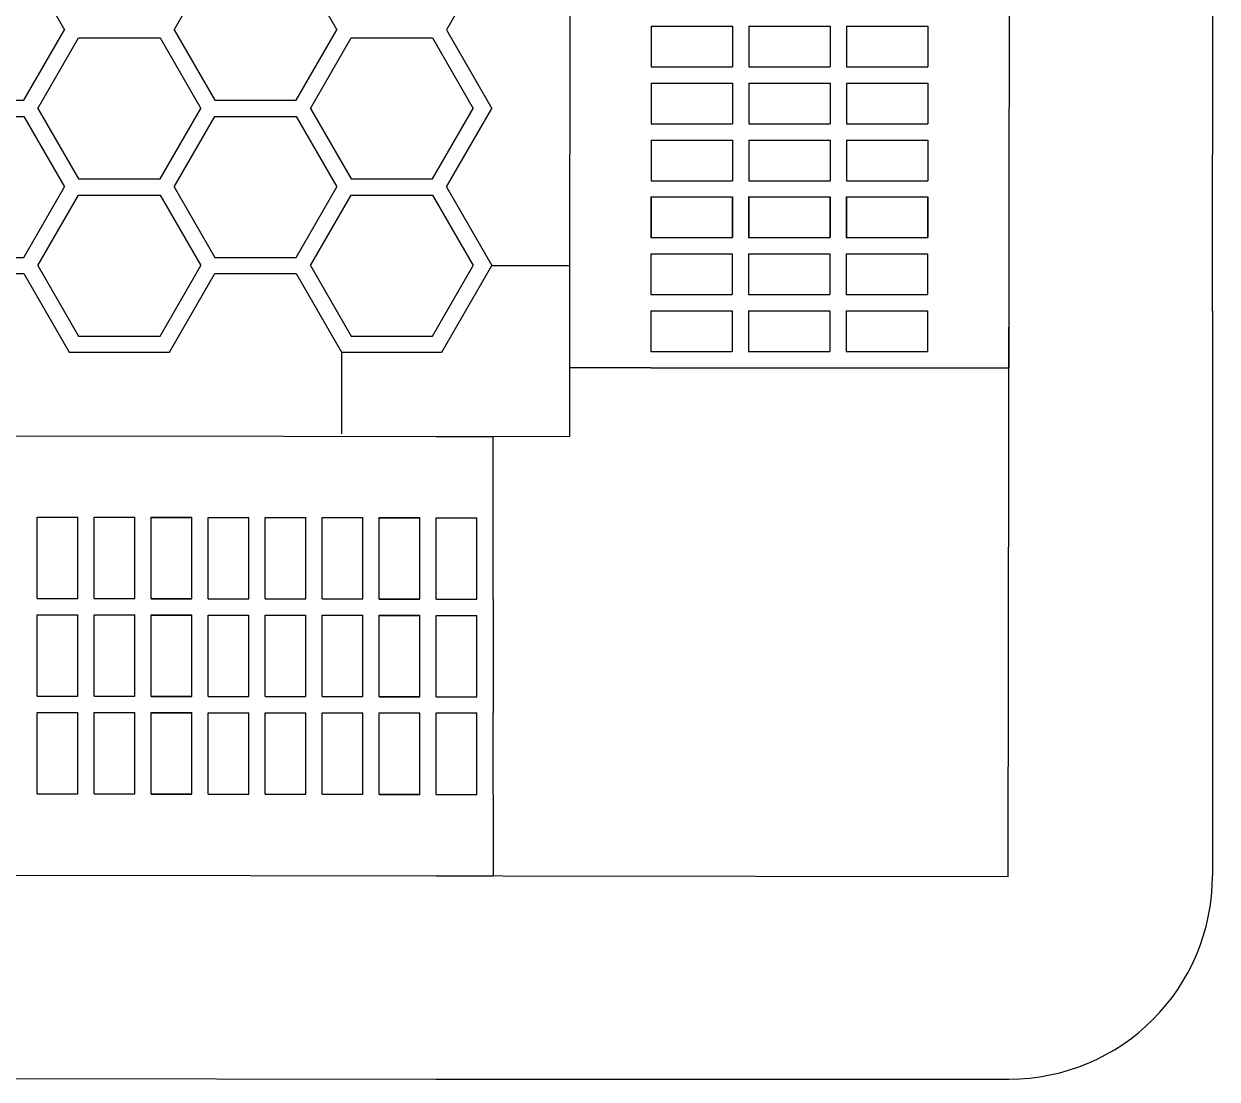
# Model space of a CAD drawing. Header units: millimetres. Extents: x 426 to 1302, y -791 to 304.
# Drawn here: x 1008.4 to 1301.6, y -791.1 to -531.7 of the extents above; entities that cross this region are included whole.
import ezdxf

# ---------------------------------------------------------------- set-up
doc = ezdxf.new("R2010")
doc.units = ezdxf.units.MM
doc.layers.get('0').update_dxf_attribs({"linetype": 'CONTINUOUS', "lineweight": 25, "true_color": 0x000000})

msp = doc.modelspace()

# ---------------------------------------------------------------- linework, layer by layer
for p, q in [((1250.25, -741.3), (1251.59, 253.74)), ((1300.44, -602.32), (1301.59, 253.68)), ((1143.45, 145.74), (1142.44, -602.26)), ((1008.4, -515.83), (1018.4, -533.15)), ((1008.4, -515.83), (1018.4, -533.15)), ((1008.4, -515.83), (1018.4, -533.15)), ((1008.4, -515.83), (1018.4, -533.15)), ((1008.4, -515.83), (1018.4, -533.15)), ((1008.4, -515.83), (1018.4, -533.15)), ((1045.33, -533.15), (1055.33, -515.83)), ((1045.33, -533.15), (1055.33, -515.83)), ((1045.33, -533.15), (1055.33, -515.83)), ((1075.33, -515.83), (1085.33, -533.15)), ((1075.33, -515.83), (1085.33, -533.15)), ((1075.33, -515.83), (1085.33, -533.15)), ((1123.41, -513.83), (1112.25, -533.15)), ((1008.4, -550.47), (1018.4, -533.15)), ((1008.4, -550.47), (1018.4, -533.15)), ((1008.4, -550.47), (1018.4, -533.15)), ((1008.4, -550.47), (1018.4, -533.15)), ((1008.4, -550.47), (1018.4, -533.15)), ((1008.4, -550.47), (1018.4, -533.15)), ((1045.33, -533.15), (1055.33, -550.47)), ((1045.33, -533.15), (1055.33, -550.47)), ((1045.33, -533.15), (1055.33, -550.47)), ((1075.33, -550.47), (1085.33, -533.15)), ((1075.33, -550.47), (1085.33, -533.15)), ((1075.33, -550.47), (1085.33, -533.15)), ((1112.25, -533.15), (1123.41, -552.47)), ((1162.52, -532.26), (1162.52, -542.26)), ((1162.52, -532.26), (1182.52, -532.26)), ((1182.52, -532.26), (1182.52, -542.26)), ((1186.52, -532.26), (1206.52, -532.26)), ((1186.52, -532.26), (1186.52, -542.26)), ((1206.52, -532.26), (1206.52, -542.26)), ((1210.52, -532.26), (1210.52, -542.26)), ((1210.52, -532.26), (1230.52, -532.26)), ((1230.52, -532.26), (1230.52, -542.26)), ((1011.86, -552.47), (1021.86, -535.15)), ((1011.86, -552.47), (1021.86, -535.15)), ((1011.86, -552.47), (1021.86, -535.15)), ((1011.86, -552.47), (1021.86, -535.15)), ((1011.86, -552.47), (1021.86, -535.15)), ((1011.86, -552.47), (1021.86, -535.15)), ((1021.86, -535.15), (1041.86, -535.15)), ((1021.86, -535.15), (1041.86, -535.15)), ((1021.86, -535.15), (1041.86, -535.15)), ((1021.86, -535.15), (1041.86, -535.15)), ((1021.86, -535.15), (1041.86, -535.15)), ((1021.86, -535.15), (1041.86, -535.15)), ((1041.86, -535.15), (1051.86, -552.47)), ((1041.86, -535.15), (1051.86, -552.47)), ((1041.86, -535.15), (1051.86, -552.47)), ((1041.86, -535.15), (1051.86, -552.47)), ((1041.86, -535.15), (1051.86, -552.47)), ((1041.86, -535.15), (1051.86, -552.47)), ((1078.79, -552.47), (1088.79, -535.15)), ((1078.79, -552.47), (1088.79, -535.15)), ((1078.79, -552.47), (1088.79, -535.15)), ((1088.79, -535.15), (1108.79, -535.15)), ((1088.79, -535.15), (1108.79, -535.15)), ((1088.79, -535.15), (1108.79, -535.15)), ((1108.79, -535.15), (1118.79, -552.47)), ((1108.79, -535.15), (1118.79, -552.47)), ((1108.79, -535.15), (1118.79, -552.47)), ((1162.52, -542.26), (1182.52, -542.26)), ((1186.52, -542.26), (1206.52, -542.26)), ((1210.52, -542.26), (1230.52, -542.26)), ((1162.52, -546.26), (1182.52, -546.26)), ((1162.52, -546.26), (1162.52, -556.26)), ((1162.52, -546.26), (1182.52, -546.26)), ((1162.52, -546.26), (1162.52, -556.26)), ((1182.52, -546.26), (1182.52, -556.26)), ((1182.52, -546.26), (1182.52, -556.26)), ((1186.52, -546.26), (1206.52, -546.26)), ((1186.52, -546.26), (1186.52, -556.26)), ((1186.52, -546.26), (1206.52, -546.26)), ((1186.52, -546.26), (1186.52, -556.26)), ((1206.52, -546.26), (1206.52, -556.26)), ((1206.52, -546.26), (1206.52, -556.26)), ((1210.52, -546.26), (1230.52, -546.26)), ((1210.52, -546.26), (1210.52, -556.26)), ((1210.52, -546.26), (1230.52, -546.26)), ((1210.52, -546.26), (1210.52, -556.26)), ((1230.52, -546.26), (1230.52, -556.26)), ((1230.52, -546.26), (1230.52, -556.26)), ((988.4, -550.47), (1008.4, -550.47)), ((988.4, -550.47), (1008.4, -550.47)), ((988.4, -550.47), (1008.4, -550.47)), ((988.4, -550.47), (1008.4, -550.47)), ((988.4, -550.47), (1008.4, -550.47)), ((988.4, -550.47), (1008.4, -550.47)), ((1055.33, -550.47), (1075.33, -550.47)), ((1055.33, -550.47), (1075.33, -550.47)), ((1055.33, -550.47), (1075.33, -550.47)), ((1011.86, -552.47), (1021.86, -569.79)), ((1011.86, -552.47), (1021.86, -569.79)), ((1011.86, -552.47), (1021.86, -569.79)), ((1011.86, -552.47), (1021.86, -569.79)), ((1011.86, -552.47), (1021.86, -569.79)), ((1011.86, -552.47), (1021.86, -569.79)), ((1041.86, -569.79), (1051.86, -552.47)), ((1041.86, -569.79), (1051.86, -552.47)), ((1041.86, -569.79), (1051.86, -552.47)), ((1041.86, -569.79), (1051.86, -552.47)), ((1041.86, -569.79), (1051.86, -552.47)), ((1041.86, -569.79), (1051.86, -552.47)), ((1078.79, -552.47), (1088.79, -569.79)), ((1078.79, -552.47), (1088.79, -569.79)), ((1078.79, -552.47), (1088.79, -569.79)), ((1108.79, -569.79), (1118.79, -552.47)), ((1108.79, -569.79), (1118.79, -552.47)), ((1108.79, -569.79), (1118.79, -552.47)), ((1112.25, -571.79), (1123.41, -552.47)), ((988.4, -554.47), (1008.4, -554.47)), ((988.4, -554.47), (1008.4, -554.47)), ((988.4, -554.47), (1008.4, -554.47)), ((1008.4, -554.47), (1018.4, -571.79)), ((1008.4, -554.47), (1018.4, -571.79)), ((1008.4, -554.47), (1018.4, -571.79)), ((1045.33, -571.79), (1055.33, -554.47)), ((1045.33, -571.79), (1055.33, -554.47)), ((1045.33, -571.79), (1055.33, -554.47)), ((1055.33, -554.47), (1075.33, -554.47)), ((1055.33, -554.47), (1075.33, -554.47)), ((1055.33, -554.47), (1075.33, -554.47)), ((1075.33, -554.47), (1085.33, -571.79)), ((1075.33, -554.47), (1085.33, -571.79)), ((1075.33, -554.47), (1085.33, -571.79)), ((1162.52, -556.26), (1182.52, -556.26)), ((1162.52, -556.26), (1182.52, -556.26)), ((1186.52, -556.26), (1206.52, -556.26)), ((1186.52, -556.26), (1206.52, -556.26)), ((1210.52, -556.26), (1230.52, -556.26)), ((1210.52, -556.26), (1230.52, -556.26)), ((1162.52, -560.26), (1162.52, -570.26)), ((1162.52, -560.26), (1182.52, -560.26)), ((1182.52, -560.26), (1182.52, -570.26)), ((1186.52, -560.26), (1206.52, -560.26)), ((1186.52, -560.26), (1186.52, -570.26)), ((1206.52, -560.26), (1206.52, -570.26)), ((1210.52, -560.26), (1210.52, -570.26)), ((1210.52, -560.26), (1230.52, -560.26)), ((1230.52, -560.26), (1230.52, -570.26)), ((1021.86, -569.79), (1041.86, -569.79)), ((1021.86, -569.79), (1041.86, -569.79)), ((1021.86, -569.79), (1041.86, -569.79)), ((1021.86, -569.79), (1041.86, -569.79)), ((1021.86, -569.79), (1041.86, -569.79)), ((1021.86, -569.79), (1041.86, -569.79)), ((1088.79, -569.79), (1108.79, -569.79)), ((1088.79, -569.79), (1108.79, -569.79)), ((1088.79, -569.79), (1108.79, -569.79)), ((1162.52, -570.26), (1182.52, -570.26)), ((1186.52, -570.26), (1206.52, -570.26)), ((1210.52, -570.26), (1230.52, -570.26)), ((1008.4, -589.11), (1018.4, -571.79)), ((1008.4, -589.11), (1018.4, -571.79)), ((1008.4, -589.11), (1018.4, -571.79)), ((1011.86, -591.11), (1021.86, -573.79)), ((1011.86, -591.11), (1021.86, -573.79)), ((1011.86, -591.11), (1021.86, -573.79)), ((1021.86, -573.79), (1041.86, -573.79)), ((1021.86, -573.79), (1041.86, -573.79)), ((1021.86, -573.79), (1041.86, -573.79)), ((1041.86, -573.79), (1051.86, -591.11)), ((1041.86, -573.79), (1051.86, -591.11)), ((1041.86, -573.79), (1051.86, -591.11)), ((1045.33, -571.79), (1055.33, -589.11)), ((1045.33, -571.79), (1055.33, -589.11)), ((1045.33, -571.79), (1055.33, -589.11)), ((1075.33, -589.11), (1085.33, -571.79)), ((1075.33, -589.11), (1085.33, -571.79)), ((1075.33, -589.11), (1085.33, -571.79)), ((1078.79, -591.11), (1088.79, -573.79)), ((1078.79, -591.11), (1088.79, -573.79)), ((1078.79, -591.11), (1088.79, -573.79)), ((1088.79, -573.79), (1108.79, -573.79)), ((1088.79, -573.79), (1108.79, -573.79)), ((1088.79, -573.79), (1108.79, -573.79)), ((1108.79, -573.79), (1118.79, -591.11)), ((1108.79, -573.79), (1118.79, -591.11)), ((1108.79, -573.79), (1118.79, -591.11)), ((1112.25, -571.79), (1123.41, -591.11)), ((1162.44, -574.26), (1182.44, -574.26)), ((1162.44, -574.26), (1162.44, -584.26)), ((1162.52, -574.26), (1182.52, -574.26)), ((1162.52, -574.26), (1162.52, -584.26)), ((1182.44, -574.26), (1182.44, -584.26)), ((1182.52, -574.26), (1182.52, -584.26)), ((1186.44, -574.26), (1206.44, -574.26)), ((1186.44, -574.26), (1186.44, -584.26)), ((1186.52, -574.26), (1206.52, -574.26)), ((1186.52, -574.26), (1186.52, -584.26)), ((1206.44, -574.26), (1206.44, -584.26)), ((1206.52, -574.26), (1206.52, -584.26)), ((1210.44, -574.26), (1230.44, -574.26)), ((1210.44, -574.26), (1210.44, -584.26)), ((1210.52, -574.26), (1230.52, -574.26)), ((1210.52, -574.26), (1210.52, -584.26)), ((1230.44, -574.26), (1230.44, -584.26)), ((1230.52, -574.26), (1230.52, -584.26)), ((1162.44, -584.26), (1182.44, -584.26)), ((1162.52, -584.26), (1182.52, -584.26)), ((1186.44, -584.26), (1206.44, -584.26)), ((1186.52, -584.26), (1206.52, -584.26)), ((1210.44, -584.26), (1230.44, -584.26)), ((1210.52, -584.26), (1230.52, -584.26)), ((988.4, -589.11), (1008.4, -589.11)), ((988.4, -589.11), (1008.4, -589.11)), ((988.4, -589.11), (1008.4, -589.11)), ((1055.33, -589.11), (1075.33, -589.11)), ((1055.33, -589.11), (1075.33, -589.11)), ((1055.33, -589.11), (1075.33, -589.11)), ((1162.44, -588.26), (1162.44, -598.26)), ((1162.44, -588.26), (1182.44, -588.26)), ((1182.44, -588.26), (1182.44, -598.26)), ((1186.44, -588.26), (1206.44, -588.26)), ((1186.44, -588.26), (1186.44, -598.26)), ((1206.44, -588.26), (1206.44, -598.26)), ((1210.44, -588.26), (1210.44, -598.26)), ((1210.44, -588.26), (1230.44, -588.26)), ((1230.44, -588.26), (1230.44, -598.26)), ((1011.86, -591.11), (1021.86, -608.44)), ((1011.86, -591.11), (1021.86, -608.44)), ((1011.86, -591.11), (1021.86, -608.44)), ((1041.86, -608.44), (1051.86, -591.11)), ((1041.86, -608.44), (1051.86, -591.11)), ((1041.86, -608.44), (1051.86, -591.11)), ((1078.79, -591.11), (1088.79, -608.44)), ((1078.79, -591.11), (1088.79, -608.44)), ((1078.79, -591.11), (1088.79, -608.44)), ((1108.79, -608.44), (1118.79, -591.11)), ((1108.79, -608.44), (1118.79, -591.11)), ((1108.79, -608.44), (1118.79, -591.11)), ((1111.1, -612.44), (1123.41, -591.11)), ((1123.41, -591.11), (1142.46, -591.11)), ((988.4, -593.11), (1008.4, -593.11)), ((988.4, -593.11), (1008.4, -593.11)), ((988.4, -593.11), (1008.4, -593.11)), ((1008.4, -593.11), (1019.55, -612.44)), ((1008.4, -593.11), (1019.55, -612.44)), ((1008.4, -593.11), (1019.55, -612.44)), ((1044.17, -612.44), (1055.33, -593.11)), ((1044.17, -612.44), (1055.33, -593.11)), ((1044.17, -612.44), (1055.33, -593.11)), ((1055.33, -593.11), (1075.33, -593.11)), ((1055.33, -593.11), (1075.33, -593.11)), ((1055.33, -593.11), (1075.33, -593.11)), ((1075.33, -593.11), (1086.48, -612.44)), ((1075.33, -593.11), (1086.48, -612.44)), ((1075.33, -593.11), (1086.48, -612.44)), ((1162.44, -598.26), (1182.44, -598.26)), ((1186.44, -598.26), (1206.44, -598.26)), ((1210.44, -598.26), (1230.44, -598.26)), ((1142.44, -602.26), (1142.44, -633.15)), ((1162.44, -602.26), (1182.44, -602.26)), ((1162.44, -602.26), (1162.44, -612.26)), ((1162.44, -602.26), (1182.44, -602.26)), ((1162.44, -602.26), (1162.44, -612.26)), ((1182.44, -602.26), (1182.44, -612.26)), ((1182.44, -602.26), (1182.44, -612.26)), ((1186.44, -602.26), (1206.44, -602.26)), ((1186.44, -602.26), (1186.44, -612.26)), ((1186.44, -602.26), (1206.44, -602.26)), ((1186.44, -602.26), (1186.44, -612.26)), ((1206.44, -602.26), (1206.44, -612.26)), ((1206.44, -602.26), (1206.44, -612.26)), ((1210.44, -602.26), (1230.44, -602.26)), ((1210.44, -602.26), (1210.44, -612.26)), ((1210.44, -602.26), (1230.44, -602.26)), ((1210.44, -602.26), (1210.44, -612.26)), ((1230.44, -602.26), (1230.44, -612.26)), ((1230.44, -602.26), (1230.44, -612.26)), ((1250.44, -602.26), (1250.44, -616.26)), ((1300.44, -602.26), (1300.44, -741.1)), ((1021.86, -608.44), (1041.86, -608.44)), ((1021.86, -608.44), (1041.86, -608.44)), ((1021.86, -608.44), (1041.86, -608.44)), ((1088.79, -608.44), (1108.79, -608.44)), ((1088.79, -608.44), (1108.79, -608.44)), ((1088.79, -608.44), (1108.79, -608.44)), ((1019.55, -612.44), (1044.17, -612.44)), ((1019.55, -612.44), (1044.17, -612.44)), ((1019.55, -612.44), (1044.17, -612.44)), ((1086.48, -612.44), (1111.1, -612.44)), ((1086.48, -612.44), (1111.1, -612.44)), ((1086.48, -612.44), (1111.1, -612.44)), ((1086.48, -612.44), (1086.48, -632.44)), ((1162.44, -612.26), (1182.44, -612.26)), ((1162.44, -612.26), (1182.44, -612.26)), ((1186.44, -612.26), (1206.44, -612.26)), ((1186.44, -612.26), (1206.44, -612.26)), ((1210.44, -612.26), (1230.44, -612.26)), ((1210.44, -612.26), (1230.44, -612.26)), ((1162.44, -616.26), (1142.44, -616.26)), ((1162.44, -616.26), (1182.44, -616.26)), ((1182.44, -616.26), (1210.44, -616.26)), ((1210.44, -616.26), (1230.44, -616.26)), ((1230.44, -616.26), (1250.44, -616.26)), ((615.67, -632.44), (1142.44, -633.15)), ((1109.67, -633.1), (1123.67, -633.1)), ((1123.67, -653.1), (1123.67, -633.1)), ((1011.67, -672.96), (1011.67, -652.96)), ((1011.67, -652.96), (1021.67, -652.96)), ((1011.67, -672.96), (1011.67, -652.96)), ((1011.67, -652.96), (1021.67, -652.96)), ((1021.67, -672.96), (1021.67, -652.96)), ((1021.67, -672.96), (1021.67, -652.96)), ((1025.67, -652.96), (1035.67, -652.96)), ((1025.67, -672.96), (1025.67, -652.96)), ((1035.67, -672.96), (1035.67, -652.96)), ((1039.67, -672.96), (1039.67, -652.96)), ((1039.67, -652.96), (1049.67, -652.96)), ((1039.67, -673.03), (1039.67, -653.03)), ((1039.67, -653.03), (1049.67, -653.03)), ((1049.67, -672.96), (1049.67, -652.96)), ((1049.67, -673.03), (1049.67, -653.03)), ((1053.67, -653.03), (1063.67, -653.03)), ((1053.67, -673.03), (1053.67, -653.03)), ((1063.67, -673.03), (1063.67, -653.03)), ((1067.67, -673.03), (1067.67, -653.03)), ((1067.67, -653.03), (1077.67, -653.03)), ((1067.67, -673.03), (1067.67, -653.03)), ((1067.67, -653.03), (1077.67, -653.03)), ((1077.67, -673.03), (1077.67, -653.03)), ((1077.67, -673.03), (1077.67, -653.03)), ((1081.67, -653.03), (1091.67, -653.03)), ((1081.67, -673.03), (1081.67, -653.03)), ((1091.67, -673.03), (1091.67, -653.03)), ((1095.67, -673.03), (1095.67, -653.03)), ((1095.67, -653.03), (1105.67, -653.03)), ((1095.67, -673.1), (1095.67, -653.1)), ((1095.67, -653.1), (1105.67, -653.1)), ((1105.67, -673.03), (1105.67, -653.03)), ((1105.67, -673.1), (1105.67, -653.1)), ((1109.67, -653.1), (1119.67, -653.1)), ((1109.67, -673.1), (1109.67, -653.1)), ((1119.67, -673.1), (1119.67, -653.1)), ((1123.67, -673.1), (1123.67, -653.1)), ((1011.67, -672.96), (1021.67, -672.96)), ((1011.67, -672.96), (1021.67, -672.96)), ((1025.67, -672.96), (1035.67, -672.96)), ((1039.67, -672.96), (1049.67, -672.96)), ((1039.67, -673.03), (1049.67, -673.03)), ((1053.67, -673.03), (1063.67, -673.03)), ((1067.67, -673.03), (1077.67, -673.03)), ((1067.67, -673.03), (1077.67, -673.03)), ((1081.67, -673.03), (1091.67, -673.03)), ((1095.67, -673.03), (1105.67, -673.03)), ((1095.67, -673.1), (1105.67, -673.1)), ((1109.67, -673.1), (1119.67, -673.1)), ((1123.67, -673.1), (1123.67, -701.1)), ((1011.67, -696.96), (1011.67, -676.96)), ((1011.67, -676.96), (1021.67, -676.96)), ((1011.67, -696.96), (1011.67, -676.96)), ((1011.67, -676.96), (1021.67, -676.96)), ((1021.67, -696.96), (1021.67, -676.96)), ((1021.67, -696.96), (1021.67, -676.96)), ((1025.67, -696.96), (1025.67, -676.96)), ((1025.67, -676.96), (1035.67, -676.96)), ((1035.67, -696.96), (1035.67, -676.96)), ((1039.67, -696.96), (1039.67, -676.96)), ((1039.67, -676.96), (1049.67, -676.96)), ((1039.67, -697.03), (1039.67, -677.03)), ((1039.67, -677.03), (1049.67, -677.03)), ((1049.67, -696.96), (1049.67, -676.96)), ((1049.67, -697.03), (1049.67, -677.03)), ((1053.67, -697.03), (1053.67, -677.03)), ((1053.67, -677.03), (1063.67, -677.03)), ((1063.67, -697.03), (1063.67, -677.03)), ((1067.67, -697.03), (1067.67, -677.03)), ((1067.67, -677.03), (1077.67, -677.03)), ((1067.67, -697.03), (1067.67, -677.03)), ((1067.67, -677.03), (1077.67, -677.03)), ((1077.67, -697.03), (1077.67, -677.03)), ((1077.67, -697.03), (1077.67, -677.03)), ((1081.67, -697.03), (1081.67, -677.03)), ((1081.67, -677.03), (1091.67, -677.03)), ((1091.67, -697.03), (1091.67, -677.03)), ((1095.67, -697.03), (1095.67, -677.03)), ((1095.67, -677.03), (1105.67, -677.03)), ((1095.67, -697.1), (1095.67, -677.1)), ((1095.67, -677.1), (1105.67, -677.1)), ((1105.67, -697.03), (1105.67, -677.03)), ((1105.67, -697.1), (1105.67, -677.1)), ((1109.67, -697.1), (1109.67, -677.1)), ((1109.67, -677.1), (1119.67, -677.1)), ((1119.67, -697.1), (1119.67, -677.1)), ((1011.67, -696.96), (1021.67, -696.96)), ((1011.67, -696.96), (1021.67, -696.96)), ((1025.67, -696.96), (1035.67, -696.96)), ((1039.67, -696.96), (1049.67, -696.96)), ((1039.67, -697.03), (1049.67, -697.03)), ((1053.67, -697.03), (1063.67, -697.03)), ((1067.67, -697.03), (1077.67, -697.03)), ((1067.67, -697.03), (1077.67, -697.03)), ((1081.67, -697.03), (1091.67, -697.03)), ((1095.67, -697.03), (1105.67, -697.03)), ((1095.67, -697.1), (1105.67, -697.1)), ((1109.67, -697.1), (1119.67, -697.1)), ((1011.67, -720.96), (1011.67, -700.96)), ((1011.67, -700.96), (1021.67, -700.96)), ((1011.67, -720.96), (1011.67, -700.96)), ((1011.67, -700.96), (1021.67, -700.96)), ((1021.67, -720.96), (1021.67, -700.96)), ((1021.67, -720.96), (1021.67, -700.96)), ((1025.67, -700.96), (1035.67, -700.96)), ((1025.67, -720.96), (1025.67, -700.96)), ((1035.67, -720.96), (1035.67, -700.96)), ((1039.67, -720.96), (1039.67, -700.96)), ((1039.67, -700.96), (1049.67, -700.96)), ((1039.67, -721.03), (1039.67, -701.03)), ((1039.67, -701.03), (1049.67, -701.03)), ((1049.67, -720.96), (1049.67, -700.96)), ((1049.67, -721.03), (1049.67, -701.03)), ((1053.67, -701.03), (1063.67, -701.03)), ((1053.67, -721.03), (1053.67, -701.03)), ((1063.67, -721.03), (1063.67, -701.03)), ((1067.67, -721.03), (1067.67, -701.03)), ((1067.67, -701.03), (1077.67, -701.03)), ((1067.67, -721.03), (1067.67, -701.03)), ((1067.67, -701.03), (1077.67, -701.03)), ((1077.67, -721.03), (1077.67, -701.03)), ((1077.67, -721.03), (1077.67, -701.03)), ((1081.67, -701.03), (1091.67, -701.03)), ((1081.67, -721.03), (1081.67, -701.03)), ((1091.67, -721.03), (1091.67, -701.03)), ((1095.67, -721.03), (1095.67, -701.03)), ((1095.67, -701.03), (1105.67, -701.03)), ((1095.67, -721.1), (1095.67, -701.1)), ((1095.67, -701.1), (1105.67, -701.1)), ((1105.67, -721.03), (1105.67, -701.03)), ((1105.67, -721.1), (1105.67, -701.1)), ((1109.67, -701.1), (1119.67, -701.1)), ((1109.67, -721.1), (1109.67, -701.1)), ((1119.67, -721.1), (1119.67, -701.1)), ((1123.67, -721.1), (1123.67, -701.1)), ((1011.67, -720.96), (1021.67, -720.96)), ((1011.67, -720.96), (1021.67, -720.96)), ((1025.67, -720.96), (1035.67, -720.96)), ((1039.67, -720.96), (1049.67, -720.96)), ((1039.67, -721.03), (1049.67, -721.03)), ((1053.67, -721.03), (1063.67, -721.03)), ((1067.67, -721.03), (1077.67, -721.03)), ((1067.67, -721.03), (1077.67, -721.03)), ((1081.67, -721.03), (1091.67, -721.03)), ((1095.67, -721.03), (1105.67, -721.03)), ((1095.67, -721.1), (1105.67, -721.1)), ((1109.67, -721.1), (1119.67, -721.1)), ((1123.67, -721.1), (1123.67, -741.1)), ((476.44, -740.25), (1250.25, -741.3)), ((1109.67, -741.1), (1123.67, -741.1)), ((615.61, -790.43), (1109.61, -791.1)), ((1109.67, -791.1), (1250.44, -791.1))]:
    msp.add_line(p, q)
msp.add_arc((1250.44, -741.1), 50, 270, 0)

doc.saveas('drawing.dxf')
